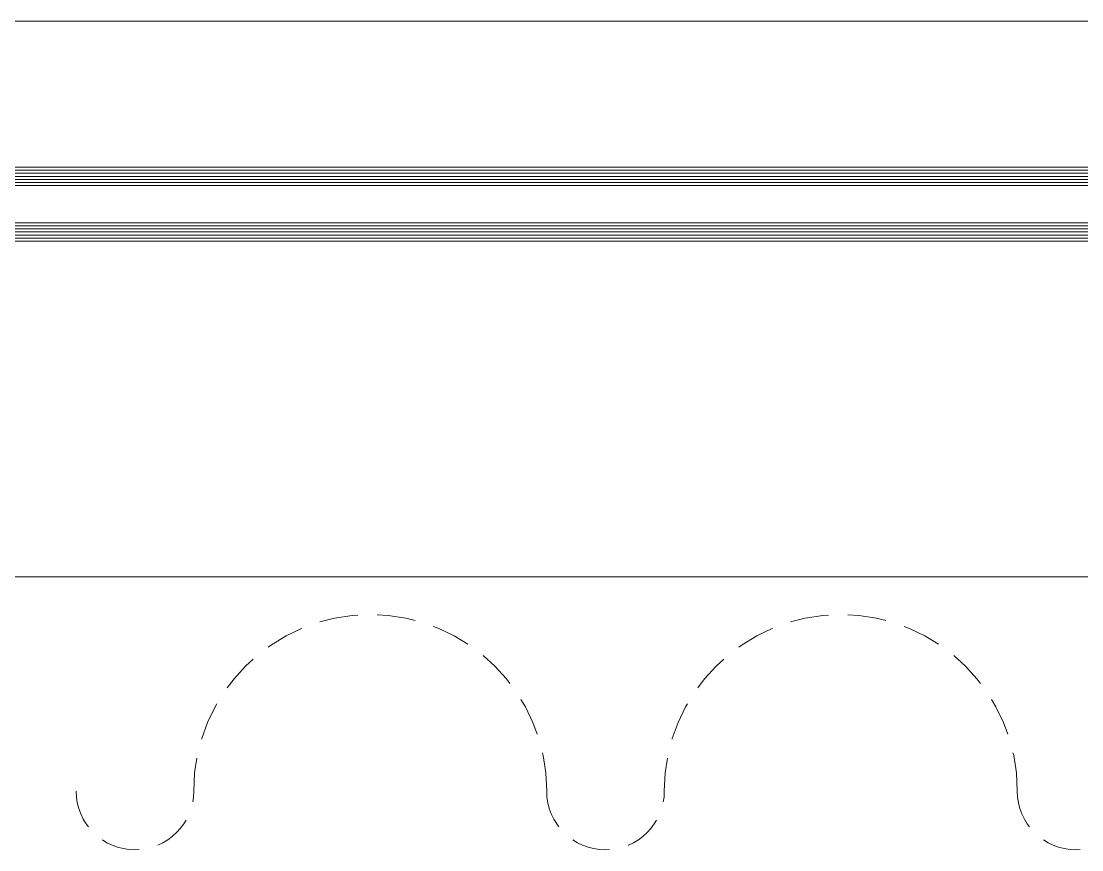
# Model space of a CAD drawing. Header units: centimetres. Extents: x 118932 to 154602, y -32682 to -23521.
# Drawn here: x 128485.8 to 128520.15, y -25272.84 to -25245.99 of the extents above; entities that cross this region are included whole.
import ezdxf

# ---------------------------------------------------------------- set-up
doc = ezdxf.new("R2010")
doc.units = ezdxf.units.CM
doc.header["$LTSCALE"] = 50
doc.header["$MEASUREMENT"] = 0
doc.linetypes.add('HIDDEN', pattern=[0.375, 0.25, -0.125])
for name, color, linetype, lineweight, true_color in [('GEN_02_TF_Mobilya', 7, 'Continuous', 5, 0x745e3d), ('GEN_02_TF_Pencere', 7, 'Continuous', 9, 0x6093ac), ('GEN_05_ML_Alçıpan_giydirme', 7, 'Continuous', 18, 0x7ebab5), ('GEN_05_ML_Mermer', 7, 'Continuous', 9, 0x9d8692)]:
    doc.layers.add(name, color=color, linetype=linetype, lineweight=lineweight, true_color=true_color)

# ---------------------------------------------------------------- blocks, each defined once
blk = doc.blocks.new('P7_')
at = {"layer": 'GEN_02_TF_Pencere'}
for p, q in [((163389.715, -16166.653, 0), (163469.274, -16166.653, 0)), ((163389.765, -16166.553, 0), (163469.357, -16166.553, 0)), ((163389.715, -16166.753, 0), (163471.145, -16166.753, 0)), ((163389.715, -16166.853, 0), (163471.145, -16166.853, 0)), ((163389.715, -16166.953, 0), (163471.145, -16166.953, 0)), ((163389.715, -16167.053, 0), (163471.145, -16167.053, 0)), ((163389.715, -16167.153, 0), (163470.77, -16167.153, 0)), ((163389.715, -16168.353, 0), (163470.77, -16168.353, 0)), ((163389.715, -16168.453, 0), (163471.145, -16168.453, 0)), ((163389.715, -16168.553, 0), (163471.145, -16168.553, 0)), ((163389.715, -16168.653, 0), (163471.145, -16168.653, 0)), ((163389.715, -16168.753, 0), (163471.145, -16168.753, 0)), ((163389.715, -16168.853, 0), (163471.145, -16168.853, 0)), ((163389.765, -16168.953, 0), (163471.095, -16168.953, 0))]:
    blk.add_line(p, q, dxfattribs=at)
at = {"layer": 'GEN_05_ML_Mermer', "elevation": 0}
blk.add_lwpolyline([(163483.715, -16179.824), (163288.715, -16179.824), (163288.715, -16161.825), (163483.715, -16161.825)], close=True, dxfattribs=at)
blk = doc.blocks.new('DOGRAMA LEVEL -1 D BLOK')
at = {"layer": 'GEN_05_ML_Alçıpan_giydirme', "color": 1}
blk.add_blockref('P7_', (-162735.602, 17990.859, 0), dxfattribs=at)
blk = doc.blocks.new('Drapery Nest - Drape-V397-TYPE F')
at = {"layer": 'GEN_02_TF_Mobilya', "linetype": 'HIDDEN'}
blk.add_lwpolyline([(0, 95.25, -1), (0, 133.35, 1), (0, 247.65, -1), (0, 285.75, 1), (0, 400.05, -1), (0, 438.15, 1), (0, 400.05, -1), (0, 285.75, 1), (0, 247.65, -1), (0, 133.35, 1), (0, 95.25, -1), (0, -19.05, 1)], format="xyb", close=True, dxfattribs=at)
blk = doc.blocks.new('PPBamako_Level-1_TefrisOda')
at = {"xscale": 0.1000000000000013, "yscale": 0.1000000000000013, "zscale": 0.1000000000000013, "rotation": 90}
blk.add_blockref('Drapery Nest - Drape-V397-TYPE F', (-879.274, -35.942, 0), dxfattribs=at)

msp = doc.modelspace()

# ---------------------------------------------------------------- block references
msp.add_blockref('DOGRAMA LEVEL -1 D BLOK', (127812.567, -27075.021, 0))

# ---------------------------------------------------------------- next in the draw order: block references
msp.add_blockref('PPBamako_Level-1_TefrisOda', (129410.665, -25234.988, 0))

doc.saveas('drawing.dxf')
